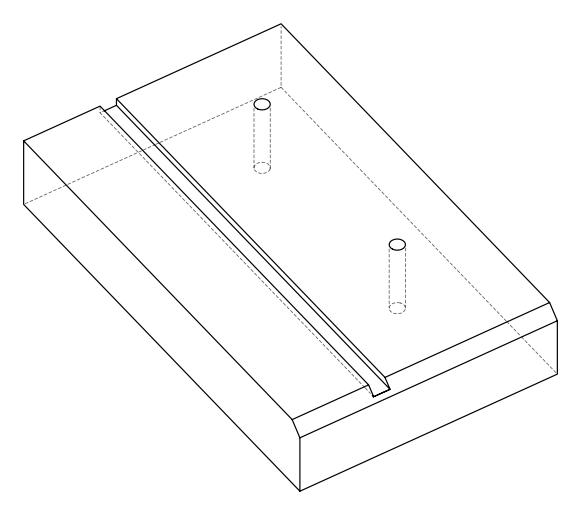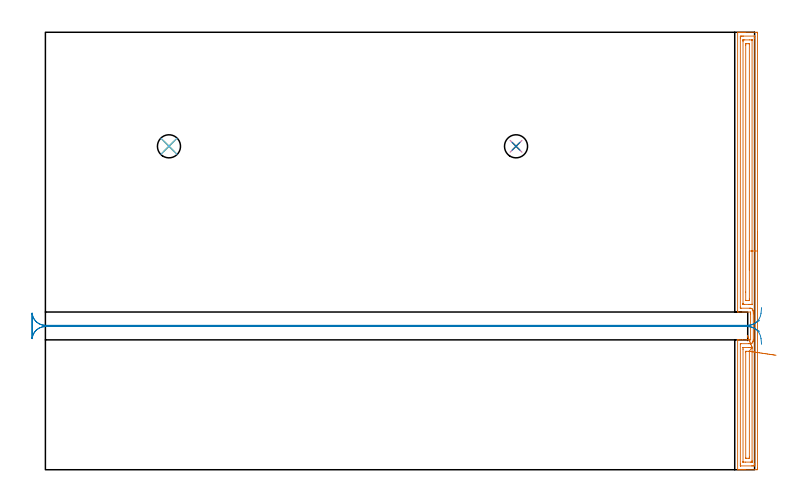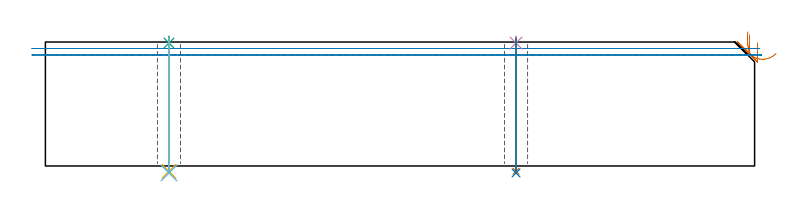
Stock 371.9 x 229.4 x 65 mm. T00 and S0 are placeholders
(PLAN: 8 operations, 6 tool changes, 11.9 min)
(1 AREA_MILL | FG_CHAMFER_SURFACE | UGT0205_001 | 7.55 min | 12406 mm3)
(2 MILL_RECTANGULAR_SLOT | SLOT_RECTANGULAR | UGT0201_103 | Follow Part, ap 3.5, ae 75% | 3.19 min | 36240 mm3)
(3 SPOT_DRILL | STEP1HOLE | NXT0321_9005460120000 | 0.03 min | 1 mm3)
(4 SPOT_DRILL_1 | STEP1HOLE_1 | NXT0321_9005460120000 | 0.03 min | 1 mm3)
(5 DRILL_THROUGH_HOLE_INTO_CENTER | STEP1HOLE | NXT0301_042 | 0.28 min | 2551 mm3)
(6 DRILL_TO_ENLARGE_THROUGH_HOLE | STEP1HOLE | NXT0301_092 | 0.28 min | 4902 mm3)
(7 DRILL_THROUGH_HOLE_INTO_CENTER_1 | STEP1HOLE_1 | NXT0301_042 | 0.28 min | 2552 mm3)
(8 DRILL_TO_ENLARGE_THROUGH_HOLE_1 | STEP1HOLE_1 | NXT0301_092 | 0.28 min | 4895 mm3)
(TOOL UGT0205_001 | Chamfer Mill 20 x 3 x 45 deg. | D20 FL50 Z2)
(TOOL UGT0201_103 | End Mill 14 mm | D14 FL19 Z2)
(TOOL NXT0321_9005460120000 | NC Spot Drill, 142deg, 12mm, Carbide, Uncoated | D12 PA142 FL30 Z2)
(TOOL NXT0301_042 | Carbide Drill 7.1mm [860.1-0710-057A1-MM 2214] | D7.1 PA140 FL85 Z2)
(TOOL NXT0301_092 | Carbide Drill 12.1mm [860.1-1210-061A1-MM 2214] | D12.1 PA140 FL77 Z2)
(OP 1 AREA_MILL)
G17 G21 G94 G90
T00 M6
G54
G17 G0 G90 X373.4 Y124.7 S1061 M3
G43 Z75. H0
Z64.6
G94 G1 Y124.662 Z63.728 F250.
Y124.548 Z62.864
Y124.359 Z62.012
Y124.097 Z61.18
Y123.763 Z60.374
Y123.36 Z59.6
Y122.892 Z58.864
Y122.36 Z58.172
Y121.771 Z57.529
Y121.128 Z56.94
Y120.436 Z56.408
Y119.7 Z55.94
Y118.926 Z55.537
Y118.12 Z55.203
Y117.288 Z54.941
Y116.437 Z54.752
Y115.572 Z54.638
Y114.7 Z54.6
Y1.097
X373.399 Y0.592 Z54.601
X373.395 Y0.21 Z54.603
X373.392 Y0.01 Z54.605
X373.02 Y0. Z54.977
X366.885 Z61.109
X366.296 Z61.701
X366.009 Z61.988
X365.42 Z62.577
X365.133 Z62.863
X364.559 Z63.441
X363.954 Z64.045
X363.38 Z64.619
X363.249 Z64.75
X363.124 Z64.868
X363.119 Z64.873
X363.002 Y0.01 Z64.988
X363. Y0.146 Z65.
Y67.898
X363.003 Y68.09 Z64.989
X363.17 Y68.097 Z64.823
X363.345 Y68.1 Z64.655
X363.461 Z64.539
X364.256 Z63.739
X365.53 Z62.467
X367.522 Z60.474
X368.399 Z59.598
X369.515 Z58.483
X369.8 Z58.2
Y81.716
X369.799 Y82.161 Z58.197
X369.8 Y82.167 Z58.2
Y82.7
X363.34 Y82.701 Z64.658
X363.006 Y82.71 Z64.992
X363. Y83.498 Z65.
Y229.254
X363.002 Y229.39 Z64.989
X363.122 Y229.397 Z64.871
X363.249 Y229.4 Z64.75
X363.954 Z64.045
X364.559 Z63.441
X365.133 Z62.863
X365.42 Z62.577
X366.009 Z61.988
X366.296 Z61.701
X366.885 Z61.109
X373.02 Z54.977
X373.319 Y229.396 Z54.679
X373.392 Y229.39 Z54.605
X373.399 Y229.314 Z54.599
X373.4 Y228.808 Z54.6
Y114.7
X371.986 Z56.014
Y3.266
X371.985 Y2.536 Z56.015
X371.983 Y2.375 Z56.017
X371.979 Y2.019 Z56.021
X371.63 Y2.006 Z56.37
X371.267 Y2.002 Z56.733
X370.759 Y2. Z57.241
X370.391 Z57.609
X364.624 Z63.376
X364.474 Y2.003 Z63.526
X364.45 Y2.005 Z63.55
X364.428 Y2.009 Z63.572
X364.421 Y2.038 Z63.579
X364.417 Y2.212 Z63.583
X364.415 Y2.375 Z63.585
X364.414 Y3.106 Z63.586
X364.415 Y65.669 Z63.585
X364.419 Y66.034 Z63.581
X364.421 Y66.077 Z63.579
X364.424 Y66.09 Z63.576
X364.455 Y66.093 Z63.545
X364.568 Y66.097 Z63.432
X364.709 Y66.1 Z63.291
X368.638 Z59.362
X369.089 Y66.102 Z58.911
X369.515 Y66.11 Z58.485
X369.947 Y66.12 Z58.053
X370.147 Y66.171 Z57.853
X370.391 Y66.294 Z57.609
X370.541 Y66.408 Z57.459
X370.693 Y66.561 Z57.307
X370.851 Y66.776 Z57.149
X370.926 Y66.907 Z57.074
X371.028 Y67.129 Z56.972
X371.131 Y67.452 Z56.869
X371.156 Y67.566 Z56.844
X371.202 Y67.928 Z56.798
X371.214 Y68.397 Z56.786
Y81.742
X371.213 Y82.607 Z56.787
X371.212 Y82.663 Z56.788
X371.202 Y82.873 Z56.798
X371.18 Y83.092 Z56.82
X371.141 Y83.303 Z56.859
X371.089 Y83.498 Z56.911
X370.977 Y83.794 Z57.023
X370.845 Y84.033 Z57.155
X370.71 Y84.218 Z57.29
X370.544 Y84.39 Z57.456
X370.391 Y84.506 Z57.609
X370.159 Y84.626 Z57.841
X369.951 Y84.678 Z58.049
X369.8 Y84.69 Z58.2
X369.515 Y84.696 Z58.485
X369.21 Y84.699 Z58.79
X364.827 Y84.701 Z63.173
X364.474 Y84.707 Z63.526
X364.435 Y84.71 Z63.565
X364.421 Y84.717 Z63.579
X364.419 Y84.742 Z63.581
X364.416 Y84.868 Z63.584
X364.414 Y85.121 Z63.586
Y85.281
Y226.134
X364.415 Y226.864 Z63.585
X364.417 Y227.025 Z63.583
X364.421 Y227.381 Z63.579
X364.77 Y227.394 Z63.23
X365.133 Y227.398 Z62.867
X365.641 Y227.4 Z62.359
X366.009 Z61.991
X371.776 Z56.224
X371.926 Y227.397 Z56.074
X371.95 Y227.395 Z56.05
X371.972 Y227.391 Z56.028
X371.979 Y227.362 Z56.021
X371.983 Y227.188 Z56.017
X371.985 Y227.025 Z56.015
X371.986 Y226.294 Z56.014
Y114.7
X370.572 Z57.428
X370.571 Y86.881 Z57.429
X370.568 Y86.697 Z57.432
X370.565 Y86.577 Z57.435
X370.56 Y86.56 Z57.44
X370.547 Y86.562 Z57.453
X370.512 Y86.57 Z57.488
X370.391 Y86.6 Z57.609
X370.146 Y86.659 Z57.854
X369.885 Y86.687 Z58.115
X369.515 Y86.694 Z58.485
X368.997 Y86.699 Z59.003
X366.367 Y86.7 Z61.633
X366.009 Y86.703 Z61.991
X365.89 Y86.707 Z62.11
X365.848 Y86.71 Z62.152
X365.835 Y86.72 Z62.165
X365.833 Y86.759 Z62.167
X365.83 Y86.881 Z62.17
X365.829 Y87.064 Z62.171
X365.828 Y87.248 Z62.172
Y224.535
X365.83 Y225.242 Z62.17
X365.832 Y225.334 Z62.168
X365.835 Y225.378 Z62.165
X365.838 Y225.39 Z62.162
X365.859 Y225.395 Z62.141
X366.009 Y225.398 Z61.991
X366.731 Y225.4 Z61.269
X369.36 Z58.64
X370.236 Z57.764
X370.391 Y225.398 Z57.609
X370.545 Y225.392 Z57.455
X370.562 Y225.39 Z57.438
X370.565 Y225.382 Z57.435
X370.569 Y225.352 Z57.431
X370.571 Y225.304 Z57.429
X370.572 Y114.7 Z57.428
X369.157 Z58.843
Y89.739
X369.156 Y89.212 Z58.844
X369.152 Y88.847 Z58.848
X369.15 Y88.725 Z58.85
X368.928 Y88.71 Z59.072
X368.781 Y88.702 Z59.219
X367.762 Y88.7 Z60.238
X367.617 Y88.702 Z60.383
X367.328 Y88.707 Z60.672
X367.25 Y88.71 Z60.75
X367.248 Y88.727 Z60.752
X367.245 Y88.772 Z60.755
X367.244 Y88.847 Z60.756
X367.243 Y93.171 Z60.757
Y222.568
X367.246 Y223.092 Z60.754
X367.25 Y223.271 Z60.75
X367.257 Y223.39 Z60.743
X367.82 Y223.4 Z60.18
X368.697 Z59.303
X369.046 Y223.396 Z58.954
X369.133 Y223.393 Z58.867
X369.15 Y223.39 Z58.85
X369.152 Y223.379 Z58.848
X369.155 Y223.349 Z58.845
X369.157 Y223.281 Z58.843
Y114.7
Y113.828 Z58.881
Y112.964 Z58.995
Y112.112 Z59.183
Y111.28 Z59.446
Y110.474 Z59.78
Y109.7 Z60.182
Y108.964 Z60.651
Y108.272 Z61.182
Y107.629 Z61.772
Y107.04 Z62.415
Y106.509 Z63.107
Y106.04 Z63.843
Y105.637 Z64.617
Y105.303 Z65.422
Y105.041 Z66.255
Y104.852 Z67.106
Y104.738 Z67.971
Y104.7 Z68.843
G0 X368.369 Y69.677 Z70.307
G1 X368.268 Y69.927 Z69.478
X368.195 Y70.109 Z68.628
X368.15 Y70.222 Z67.764
X368.132 Y70.264 Z66.893
X368.144 Y70.236 Z66.021
X368.183 Y70.138 Z65.155
X368.251 Y69.97 Z64.302
X368.347 Y69.733 Z63.467
X368.469 Y69.43 Z62.658
X368.617 Y69.063 Z61.881
X368.79 Y68.634 Z61.141
X368.986 Y68.147 Z60.444
X369.204 Y67.606 Z59.796
X369.443 Y67.015 Z59.201
X369.7 Y66.377 Z58.664
X369.974 Y65.699 Z58.188
X370.262 Y64.984 Z57.779
X370.562 Y64.24 Z57.438
X370.565 Y64.233 Z57.435
X370.568 Y64.192 Z57.432
X370.57 Y64.07 Z57.43
X370.571 Y63.886 Z57.429
X370.572 Y63.702
X370.571 Y4.865
X370.57 Y4.158 Z57.43
X370.568 Y4.066 Z57.432
X370.565 Y4.022 Z57.435
X370.562 Y4.01 Z57.438
X370.541 Y4.005 Z57.459
X370.391 Y4.002 Z57.609
X369.669 Y4. Z58.331
X367.04 Z60.96
X366.164 Z61.836
X366.009 Y4.002 Z61.991
X365.855 Y4.008 Z62.145
X365.838 Y4.01 Z62.162
X365.835 Y4.018 Z62.165
X365.831 Y4.048 Z62.169
X365.829 Y4.096 Z62.171
Y63.178
X365.831 Y63.886 Z62.169
X365.833 Y64.065 Z62.167
X365.835 Y64.087 Z62.165
X365.852 Y64.091 Z62.148
X365.904 Y64.096 Z62.096
X366.009 Y64.098 Z61.991
X368.638 Y64.1 Z59.362
X369.301 Y64.103 Z58.699
X369.515 Y64.11 Z58.485
X370.142 Y64.139 Z57.858
X370.551 Y64.239 Z57.449
X370.562 Y64.24 Z57.438
X369.149 Y62.09 Z58.851
X369.151 Y62.075 Z58.849
X369.155 Y62.01 Z58.845
X369.156 Y61.949 Z58.844
Y6.832
X369.154 Y6.308 Z58.846
X369.15 Y6.129 Z58.85
X369.143 Y6.01 Z58.857
X368.58 Y6. Z59.42
X367.703 Z60.297
X367.354 Y6.004 Z60.646
X367.267 Y6.007 Z60.733
X367.25 Y6.01 Z60.75
X367.248 Y6.021 Z60.752
X367.245 Y6.051 Z60.755
X367.243 Y6.119 Z60.757
Y61.739
X367.245 Y61.916 Z60.755
X367.248 Y62.056 Z60.752
X367.25 Y62.09 Z60.75
X367.271 Y62.093 Z60.729
X367.325 Y62.096 Z60.675
X367.762 Y62.1 Z60.238
X368.638 Z59.362
X369.074 Y62.096 Z58.926
X369.128 Y62.093 Z58.872
X369.149 Y62.09 Z58.851
X369.789 Y61.996 Z58.265
X370.476 Y61.894 Z57.737
X371.207 Y61.786 Z57.273
X371.974 Y61.673 Z56.874
X372.773 Y61.555 Z56.545
X373.598 Y61.433 Z56.287
X374.441 Y61.308 Z56.103
X375.298 Y61.182 Z55.993
X376.16 Y61.054 Z55.96
X377.022 Y60.927 Z56.003
X377.877 Y60.801 Z56.121
X378.719 Y60.677 Z56.315
X379.54 Y60.555 Z56.582
X380.336 Y60.438 Z56.92
X381.099 Y60.325 Z57.327
X381.824 Y60.218 Z57.799
X382.506 Y60.117 Z58.334
X383.139 Y60.023 Z58.927
G0 Z75.
M5
M2
(OP 2 MILL_RECTANGULAR_SLOT)
G17 G21 G94 G90
T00 M6
G54
G17 G0 G90 X374.473 Y78.24 S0 M3
G43 Z75. H0
Z61.6
G94 G1 X371.9 Y76.697 F250.
G2 X368.3 Y75.7 R7. F500.
G1 X0.
G2 X-6.97 Y82.053 R7.
G1 X-7.
Y68.747
X-6.97
G2 X0. Y75.1 R7.
G1 X368.3
G2 X371.9 Y74.103 R7.
G1 X374.473 Y72.56 F250.
G0 Z75.
X375.551 Y85.029
Z58.2
G1 X375.269 Y82.042
G2 X368.3 Y75.7 R7. F500.
G1 X0.
G2 X-6.97 Y82.053 R7.
G1 X-7.
Y68.747
X-6.97
G2 X0. Y75.1 R7.
G1 X368.3
G2 X375.269 Y68.758 R7.
G1 X375.551 Y65.771 F250.
G0 Z75.
M5
M2
(OP 3 SPOT_DRILL)
G17 G21 G94 G90
T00 M6
G54
G17 G0 G90 X64.8 Y169.6 S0 M3
G43 Z75. H0
G94 G81 G98 Z64.475 F250. R68.
G80
M5
M2
(OP 4 SPOT_DRILL_1)
G17 G21 G94 G90
T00 M6
G54
G17 G0 G90 X246.8 Y169.6 S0 M3
G43 Z75. H0
G94 G81 G98 Z64.475 F250. R68.
G80
M5
M2
(OP 5 DRILL_THROUGH_HOLE_INTO_CENTER)
G17 G21 G94 G90
T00 M6
G54
G17 G0 G90 X64.8 Y169.6 S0 M3
G43 Z75. H1
G94 G73 G98 Z-2.792 F250. Q6.779 R67.
G80
M5
M2
(OP 6 DRILL_TO_ENLARGE_THROUGH_HOLE)
G17 G21 G94 G90
T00 M6
G54
G17 G0 G90 X64.8 Y169.6 S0 M3
G43 Z75. H1
G94 G73 G98 Z-3.702 F250. Q11.45 R67.
G80
M5
M2
(OP 7 DRILL_THROUGH_HOLE_INTO_CENTER_1)
G17 G21 G94 G90
T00 M6
G54
G17 G0 G90 X246.8 Y169.6 S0 M3
G43 Z75. H1
G94 G73 G98 Z-2.792 F250. Q6.779 R67.
G80
M5
M2
(OP 8 DRILL_TO_ENLARGE_THROUGH_HOLE_1)
G17 G21 G94 G90
T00 M6
G54
G17 G0 G90 X246.8 Y169.6 S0 M3
G43 Z75. H1
G94 G73 G98 Z-3.702 F250. Q11.45 R67.
G80
M5
M2
